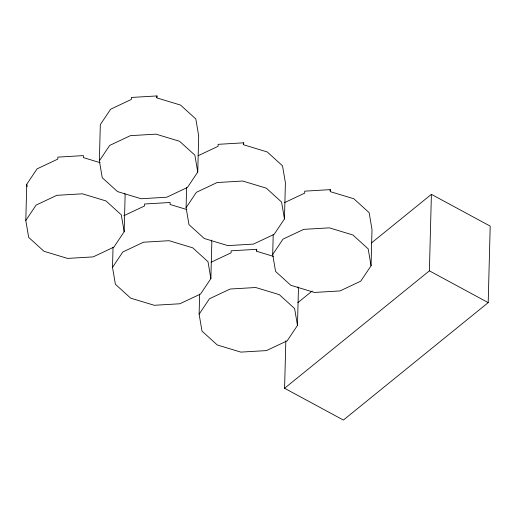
<?xml version="1.0" encoding="UTF-8"?>
<svg xmlns="http://www.w3.org/2000/svg" width="516" height="516" viewBox="0 0 516 516"><rect width="100%" height="100%" fill="white"/><g stroke="black" fill="none" stroke-linecap="round" stroke-linejoin="round"><path stroke-width="0.77" d="M124.724 193.216L125.111 195.525L124.163 231.736L113.862 247.132L93.144 256.897L67.557 258.413L43.957 251.273L28.677 237.392L25.8 220.487L26.748 184.276L37.049 168.88L57.773 159.115L57.824 157.122L83.411 155.606L83.36 157.599L100.104 162.669M99.375 160.818L100.323 124.608L110.63 109.211L131.348 99.446L131.399 97.453L156.987 95.937L156.935 97.93L180.529 105.071L195.816 118.951L198.692 135.856L197.744 172.067L187.437 187.463L166.72 197.228L141.132 198.737L117.532 191.604L102.252 177.723L99.375 160.818L109.682 145.422L130.4 135.656L155.987 134.147L179.581 141.281L194.867 155.161L197.744 172.067M211.431 240.095L211.824 242.397L210.876 278.614L200.569 294.01L179.852 303.769L154.265 305.285L130.671 298.151L115.391 284.271L112.514 267.365L113.036 247.248M198.054 155.755L218.062 146.325L218.113 144.332L243.7 142.816L243.649 144.809L267.243 151.949L282.523 165.83L285.4 182.729L284.451 218.945L274.151 234.341L253.427 244.1L227.84 245.616L204.246 238.482L188.966 224.602L186.089 207.696L186.618 187.579M298.035 286.915L298.429 289.224L297.48 325.435L287.18 340.831L266.456 350.596L240.875 352.112L217.275 344.972L201.995 331.091L199.118 314.186L199.647 294.068M211.083 262.244L231.091 252.814L231.142 250.821L256.729 249.305L256.678 251.298L273.422 256.368M284.664 202.575L304.666 193.145L304.717 191.152L330.305 189.636L330.253 191.63L353.847 198.77L369.133 212.65L372.004 229.555L371.056 265.766L360.755 281.162L340.038 290.927L314.45 292.443L290.856 285.303L275.57 271.422L272.693 254.517L273.222 234.399M371.481 242.939L431.402 194.345L490.2 226.137L488.194 302.628L343.385 420.063L284.587 388.277L285.832 340.773M284.587 388.277L429.396 270.835L431.402 194.345M156.574 97.718L156.987 95.937M243.288 144.596L243.7 142.816M256.317 251.086L256.729 249.305M330.034 190.823L330.305 189.636M25.8 220.487L36.101 205.091L56.825 195.325L82.412 193.816L106.006 200.95L121.292 214.83L124.163 231.736M112.514 267.365L122.814 251.969L143.538 242.21L169.119 240.695L192.72 247.828L208 261.709L210.876 278.614M186.089 207.696L196.39 192.3L217.113 182.541L242.701 181.026L266.295 188.159L281.575 202.04L284.451 218.945M199.118 314.186L209.419 298.79L230.142 289.031L255.73 287.515L279.324 294.655L294.604 308.536L297.48 325.435M272.693 254.517L283 239.121L303.718 229.362L329.305 227.846L352.899 234.986L368.185 248.867L371.056 265.766M297.829 302.673L312.18 291.03M123.763 215.759L144.486 205.994L144.538 204.001L170.119 202.485L170.067 204.478L186.818 209.548M429.396 270.835L488.194 302.628M26.748 184.276L27.142 186.579"/></g></svg>
